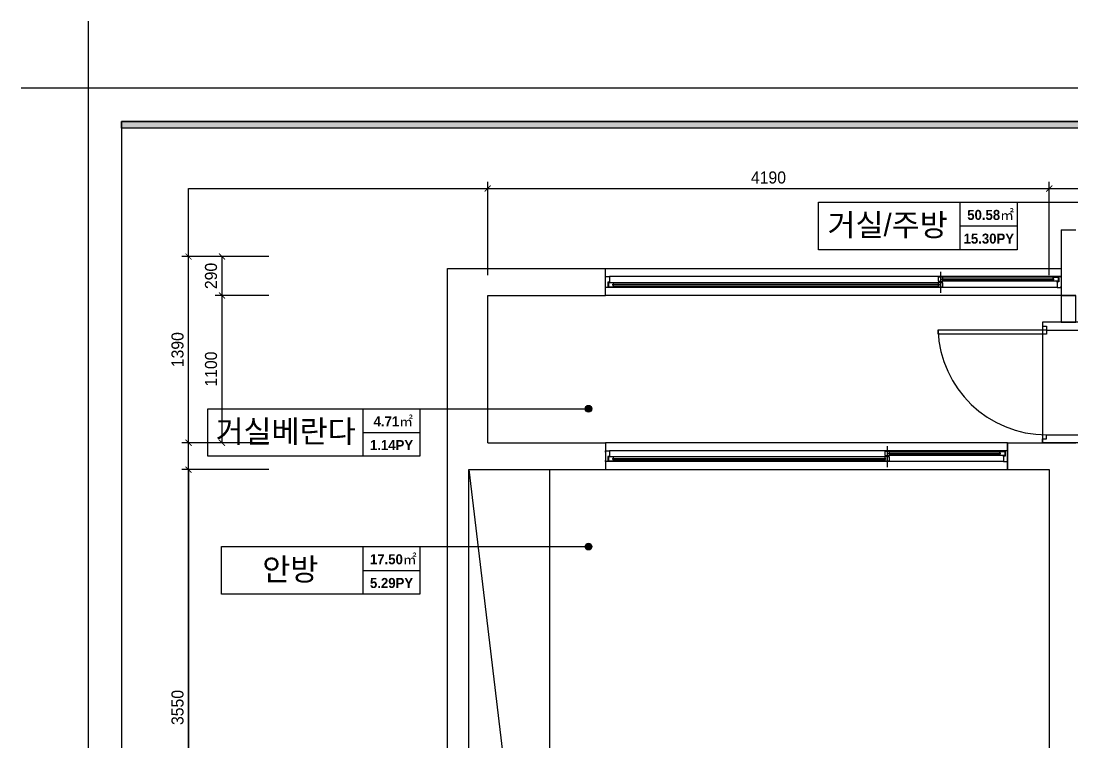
# Model space of a CAD drawing. Header units: millimetres. Extents: x -551172 to 232469, y -3435 to 261611.
# Drawn here: x 168489 to 176331, y 89173 to 94553 of the extents above; entities that cross this region are included whole.
import ezdxf
from ezdxf.enums import TextEntityAlignment as Align

# ---------------------------------------------------------------- set-up
doc = ezdxf.new("R2010")
doc.units = ezdxf.units.MM
doc.header["$LTSCALE"] = 10
doc.header["$PDMODE"] = 3
doc.layers.get('DEFPOINTS').update_dxf_attribs({"color": 248})
for name, color, linetype in [('0-ELC TEXT', 7, 'Continuous'), ('03-TEXT', 3, 'Continuous'), ('06-FUR', 6, 'Continuous'), ('07-DIM WAL', 5, 'Continuous'), ('F-SYM', 7, 'Continuous'), ('FORM(YOURNAME)-11', 1, 'Continuous'), ('도면층2', 2, 'Continuous'), ('도면층4', 4, 'Continuous'), ('도면층5', 5, 'Continuous')]:
    doc.layers.add(name, color=color, linetype=linetype)
doc.styles.add('YOURNAME', font='HY울릉도M.TTF')
doc.styles.add('넥슨고딕', font='NEXONLv1GothicBold.ttf')
doc.styles.add('코레일둥고', font='Korail_Round_Gothic_Medium.ttf')
doc.dimstyles.new('YOURNAME-50', dxfattribs={"dimscale": 50, "dimtxt": 1.8, "dimasz": 0.9, "dimexe": 1, "dimexo": 3, "dimgap": 0.7, "dimtad": 1, "dimdec": 0, "dimzin": 0, "dimdsep": 46, "dimtxsty": 'YOURNAME', "dimblk": 'ARCHTICK', "dimcen": 0, "dimclrd": 1, "dimclre": 1, "dimclrt": 7, "dimadec": 0, "dimazin": 0, "dimtfac": 1, "dimtdec": 0, "dimtix": 1, "dimtmove": 2, "dimatfit": 3, "dimldrblk": 'ARCHTICK', "dimfxl": 1, "dimtolj": 1, "dimtzin": 0, "dimarcsym": 0})

# ---------------------------------------------------------------- blocks, each defined once
blk = doc.blocks.new('FORM-PLAN')
at = {"layer": 'FORM(YOURNAME)-11'}
h = blk.add_hatch(color=256, dxfattribs=at)
h.dxf.hatch_style = 1
h.paths.add_polyline_path([(-71444, 55115), (10556, 55115), (10556, 54915), (-71444, 54915)])
h.paths.add_polyline_path([(-71444, -2085), (10556, -2085), (10556, -2285), (-71444, -2285)])
at = {"layer": 'DEFPOINTS', "color": 1}
blk.add_lwpolyline([(-72444, 58115), (-72444, 56115), (-74444, 56115)], dxfattribs=at)
at = {"layer": 'DEFPOINTS', "color": 158}
for points in [[(-71444, -2285), (10556, -2285), (10556, 55115), (-71444, 55115)], [(-69444, 53115), (-64, 53115), (-64, 1215), (-69444, 1215)]]:
    blk.add_lwpolyline(points, close=True, dxfattribs=at)
at = {"layer": 'FORM(YOURNAME)-11', "color": 250}
blk.add_lwpolyline([(-72444, -3285), (11556, -3285), (11556, 56115), (-72444, 56115)], close=True, dxfattribs=at)
at = {"layer": 'FORM(YOURNAME)-11'}
blk.add_lwpolyline([(-71444, 55115), (10556, 55115), (10556, 54915), (-71444, 54915)], close=True, dxfattribs=at)
at = {"layer": 'FORM(YOURNAME)-11', "color": 3, "style": 'YOURNAME'}
for tag, height, p in [('1', 450, (9905, 18188)), ('2', 450, (9905, 17544)), ('3', 450, (9905, 16257)), ('4', 450, (9905, 14326)), ('5', 515, (9905, 12009)), ('6', 515, (9905, 9757)), ('7', 515, (9905, 7504)), ('8', 515, (9905, 5252)), ('9', 515, (9905, 2999)), ('10', 515, (5655, 811)), ('11', 515, (9905, 747)), ('12', 515, (5655, -1441)), ('13', 515, (9905, -1441))]:
    blk.add_attdef(tag, text='', height=height, dxfattribs=at).set_placement(p, align=Align.MIDDLE_RIGHT)
blk = doc.blocks.new('_ArchTick')
at = {"color": 0, "linetype": 'ByBlock', "const_width": 0.15}
blk.add_lwpolyline([(-0.5, -0.5), (0.5, 0.5)], dxfattribs=at)
blk = doc.blocks.new('*D312')
at = {"layer": '07-DIM WAL', "color": 1, "lineweight": -2, "transparency": 16777216}
for p, q in [((171971.4, 92655.3), (171971.4, 93352.8)), ((176161.4, 92655.3), (176161.4, 93352.8)), ((171971.4, 93302.8), (176161.4, 93302.8))]:
    blk.add_line(p, q, dxfattribs=at)
at = {"layer": 'DEFPOINTS', "color": 0, "transparency": 16777216}
for p in [(176161.4, 93302.8), (171971.4, 92505.3), (176161.4, 92505.3)]:
    blk.add_point(p, dxfattribs=at)
at = {"layer": '07-DIM WAL', "color": 1, "lineweight": -2, "transparency": 16777216, "xscale": 45, "yscale": 45, "zscale": 45, "rotation": 180}
blk.add_blockref('_ArchTick', (171971.4, 93302.8), dxfattribs=at)
at = {"layer": '07-DIM WAL', "color": 1, "lineweight": -2, "transparency": 16777216, "xscale": 45, "yscale": 45, "zscale": 45}
blk.add_blockref('_ArchTick', (176161.4, 93302.8), dxfattribs=at)
at = {"layer": '07-DIM WAL', "color": 7, "transparency": 16777216, "insert": (174066.4, 93384.7), "char_height": 90, "attachment_point": 5, "style": 'YOURNAME'}
blk.add_mtext('\\A1;4190', dxfattribs=at)
blk = doc.blocks.new('*D315')
at = {"layer": '07-DIM WAL', "color": 1, "lineweight": -2, "transparency": 16777216}
for p, q in [((170338.9, 92795.3), (169688.9, 92795.3)), ((169738.9, 91405.3), (169738.9, 92795.3)), ((170338.9, 91405.3), (169688.9, 91405.3))]:
    blk.add_line(p, q, dxfattribs=at)
at = {"layer": 'DEFPOINTS', "color": 0, "transparency": 16777216}
for p in [(169738.9, 92795.3), (170488.9, 92795.3), (170488.9, 91405.3)]:
    blk.add_point(p, dxfattribs=at)
at = {"layer": '07-DIM WAL', "color": 1, "lineweight": -2, "transparency": 16777216, "xscale": 45, "yscale": 45, "zscale": 45}
for p, rotation in [((169738.9, 92795.3), 90), ((169738.9, 91405.3), 270)]:
    blk.add_blockref('_ArchTick', p, dxfattribs=dict(at, rotation=rotation))
at = {"layer": '07-DIM WAL', "color": 7, "transparency": 16777216, "insert": (169657, 92100.3), "char_height": 90, "attachment_point": 5, "rotation": 90, "style": 'YOURNAME'}
blk.add_mtext('\\A1;1390', dxfattribs=at)
blk = doc.blocks.new('*D316')
at = {"layer": '07-DIM WAL', "color": 1, "lineweight": -2, "transparency": 16777216}
for p, q in [((170338.9, 92505.3), (169938.9, 92505.3)), ((169988.9, 91405.3), (169988.9, 92505.3)), ((170338.9, 91405.3), (169938.9, 91405.3))]:
    blk.add_line(p, q, dxfattribs=at)
at = {"layer": 'DEFPOINTS', "color": 0, "transparency": 16777216}
for p in [(169988.9, 92505.3), (170488.9, 92505.3), (170488.9, 91405.3)]:
    blk.add_point(p, dxfattribs=at)
at = {"layer": '07-DIM WAL', "color": 1, "lineweight": -2, "transparency": 16777216, "xscale": 45, "yscale": 45, "zscale": 45}
for p, rotation in [((169988.9, 92505.3), 90), ((169988.9, 91405.3), 270)]:
    blk.add_blockref('_ArchTick', p, dxfattribs=dict(at, rotation=rotation))
at = {"layer": '07-DIM WAL', "color": 7, "transparency": 16777216, "insert": (169907.1, 91955.3), "char_height": 90, "attachment_point": 5, "rotation": 90, "style": 'YOURNAME'}
blk.add_mtext('\\A1;1100', dxfattribs=at)
blk = doc.blocks.new('*D317')
at = {"layer": '07-DIM WAL', "color": 1, "lineweight": -2, "transparency": 16777216}
for p, q in [((170338.9, 92795.3), (169938.9, 92795.3)), ((169988.9, 92505.3), (169988.9, 92795.3)), ((170338.9, 92505.3), (169938.9, 92505.3))]:
    blk.add_line(p, q, dxfattribs=at)
at = {"layer": 'DEFPOINTS', "color": 0, "transparency": 16777216}
for p in [(169988.9, 92795.3), (170488.9, 92795.3), (170488.9, 92505.3)]:
    blk.add_point(p, dxfattribs=at)
at = {"layer": '07-DIM WAL', "color": 1, "lineweight": -2, "transparency": 16777216, "xscale": 45, "yscale": 45, "zscale": 45}
for p, rotation in [((169988.9, 92795.3), 90), ((169988.9, 92505.3), 270)]:
    blk.add_blockref('_ArchTick', p, dxfattribs=dict(at, rotation=rotation))
at = {"layer": '07-DIM WAL', "color": 7, "transparency": 16777216, "insert": (169907, 92650.3), "char_height": 90, "attachment_point": 5, "rotation": 90, "style": 'YOURNAME'}
blk.add_mtext('\\A1;290', dxfattribs=at)
blk = doc.blocks.new('*D318')
at = {"layer": '07-DIM WAL', "color": 1, "lineweight": -2, "transparency": 16777216}
for p, q in [((170338.9, 91205.3), (169688.9, 91205.3)), ((169738.9, 91205.3), (169738.9, 87655.3)), ((170338.9, 87655.3), (169688.9, 87655.3))]:
    blk.add_line(p, q, dxfattribs=at)
at = {"layer": 'DEFPOINTS', "color": 0, "transparency": 16777216}
for p in [(170488.9, 91205.3), (169738.9, 87655.3), (170488.9, 87655.3)]:
    blk.add_point(p, dxfattribs=at)
at = {"layer": '07-DIM WAL', "color": 1, "lineweight": -2, "transparency": 16777216, "xscale": 45, "yscale": 45, "zscale": 45}
for p, rotation in [((169738.9, 91205.3), 90), ((169738.9, 87655.3), 270)]:
    blk.add_blockref('_ArchTick', p, dxfattribs=dict(at, rotation=rotation))
at = {"layer": '07-DIM WAL', "color": 7, "transparency": 16777216, "insert": (169657.1, 89430.3), "char_height": 90, "attachment_point": 5, "rotation": 90, "style": 'YOURNAME'}
blk.add_mtext('\\A1;3550', dxfattribs=at)

msp = doc.modelspace()

# ---------------------------------------------------------------- hatches: boundary and pattern name
at = {"layer": '0-ELC TEXT'}
h = msp.add_hatch(color=256, dxfattribs=at)
h.dxf.hatch_style = 1
edge = h.paths.add_edge_path()
edge.add_arc((172723.4, 91659.7), 25, 180, 540, ccw=False)
h = msp.add_hatch(color=256, dxfattribs=at)
h.dxf.hatch_style = 1
edge = h.paths.add_edge_path()
edge.add_arc((172723.4, 90630.5), 25, 180, 540, ccw=False)

# ---------------------------------------------------------------- linework, layer by layer
for p, q in [((175498.1, 92846.5), (175498.1, 93200.3)), ((175498.1, 93023.4), (175922.8, 93023.4)), ((171041, 91305.9), (171041, 91659.7)), ((171465.7, 91659.7), (172723.4, 91659.7)), ((171041, 91482.8), (171465.7, 91482.8)), ((171041, 90276.7), (171041, 90630.5)), ((171465.7, 90630.5), (172723.4, 90630.5)), ((171041, 90453.6), (171465.7, 90453.6))]:
    msp.add_line(p, q, dxfattribs=at)
for points in [[(174440.9, 93200.3), (175922.8, 93200.3), (175922.8, 92846.5), (174440.9, 92846.5)], [(169883.8, 91659.7), (171465.7, 91659.7), (171465.7, 91305.9), (169883.8, 91305.9)], [(169983.8, 90630.5), (171465.7, 90630.5), (171465.7, 90276.7), (169983.8, 90276.7)]]:
    msp.add_lwpolyline(points, close=True, dxfattribs=at)
msp.add_lwpolyline([(175922.8, 93200.3), (176855.8, 93200.3), (176855.8, 92553.9)], dxfattribs=at)
for centre in [(172723.4, 91659.7), (172723.4, 90630.5)]:
    msp.add_circle(centre, 25, dxfattribs=at)
at = {"layer": '06-FUR'}
msp.add_line((171831.4, 91205.3), (172431.4, 86155.3), dxfattribs=at)
msp.add_lwpolyline([(172431.4, 86155.3), (171831.4, 86155.3), (171831.4, 91205.3), (172431.4, 91205.3)], close=True, dxfattribs=at)
at = {"layer": '도면층2'}
for p, q in [((176251.4, 92995.3), (176361.4, 92995.3)), ((176251.4, 92995.3), (176251.4, 92505.3)), ((171671.4, 83325.3), (171671.4, 92705.3)), ((171671.4, 92705.3), (172851.4, 92705.3)), ((172851.4, 92505.3), (172851.4, 92705.3)), ((171971.4, 91405.3), (171971.4, 92505.3)), ((171971.4, 92505.3), (172851.4, 92505.3)), ((176250.6, 92505.3), (176361.4, 92505.3)), ((171971.4, 91405.3), (172851.4, 91405.3)), ((172851.4, 91405.3), (172851.4, 91205.3)), ((175851.4, 91405.3), (176361.4, 91405.3)), ((175851.4, 91405.3), (175851.4, 91205.3)), ((171831.4, 91205.3), (172851.4, 91205.3)), ((171831.4, 86155.3), (171831.4, 91205.3)), ((175851.4, 91205.3), (176161.4, 91205.3)), ((176161.4, 91205.3), (176161.4, 87655.3))]:
    msp.add_line(p, q, dxfattribs=at)
msp.add_lwpolyline([(176361.4, 92505.3), (176250.6, 92505.3), (176250.6, 92305.3), (176361.4, 92305.3)], close=True, dxfattribs=at)
at = {"layer": '도면층4'}
for p, q in [((176233.2, 92645.3), (172881.4, 92645.3)), ((175351.4, 92681.4), (175351.4, 92524.4)), ((176191.5, 92640.3), (175368.9, 92640.3)), ((176220.6, 92565.3), (172868.8, 92565.3)), ((175333.8, 92600), (172910.1, 92600)), ((175333.8, 92570), (172910.1, 92570)), ((176191.5, 92610.3), (175368.9, 92610.3)), ((176220.6, 92604.2), (176220.6, 92606.3)), ((176141.4, 92245.3), (175331.4, 92245.3)), ((175331.4, 92245.3), (175331.4, 92215.3)), ((176111.4, 92305.3), (176111.4, 91405.3)), ((176141.4, 92245.3), (176141.4, 92215.3)), ((176141.4, 92215.3), (175331.9, 92215.3)), ((174952.1, 91381.4), (174952.1, 91224.4)), ((175833.9, 91345.3), (172881.4, 91345.3)), ((174934.6, 91300), (172910.1, 91300)), ((175792.3, 91340.3), (174969.6, 91340.3)), ((175792.3, 91310.3), (174969.6, 91310.3)), ((175821.4, 91304.2), (175821.4, 91306.3)), ((175821.4, 91265.3), (172868.8, 91265.3)), ((174934.6, 91270), (172910.1, 91270))]:
    msp.add_line(p, q, dxfattribs=at)
for points in [[(172851.4, 92705.3), (176250.6, 92705.3), (176250.6, 92505.3), (172851.4, 92505.3)], [(175363.3, 92628.6), (175368.9, 92630.3), (175368.9, 92640.3), (175333.9, 92640.3), (175333.9, 92610.3), (175368.9, 92610.3), (175368.9, 92620.3), (175363.3, 92622.1)], [(176197.1, 92628.6), (176191.5, 92630.3), (176191.5, 92640.3), (176229.5, 92640.3), (176229.5, 92610.3), (176191.5, 92610.3), (176191.5, 92620.3), (176197.1, 92622.1)], [(172910.1, 92590), (172910.1, 92600), (172872.1, 92600), (172872.1, 92570), (172910.1, 92570), (172910.1, 92580), (172904.5, 92581.8), (172904.5, 92588.2)], [(172906.6, 92583), (175337.3, 92583), (175337.3, 92587), (172906.6, 92587)], [(175333.8, 92570), (175368.8, 92570), (175368.8, 92600), (175333.8, 92600), (175333.8, 92590), (175339.4, 92588.2), (175339.4, 92581.8), (175333.8, 92580)], [(175851.4, 91405.3), (172851.4, 91405.3), (172851.4, 91205.3), (175851.4, 91205.3)], [(172910.1, 91290), (172910.1, 91300), (172872.1, 91300), (172872.1, 91270), (172910.1, 91270), (172910.1, 91280), (172904.5, 91281.8), (172904.5, 91288.2)], [(174964.1, 91328.6), (174969.6, 91330.3), (174969.6, 91340.3), (174934.6, 91340.3), (174934.6, 91310.3), (174969.6, 91310.3), (174969.6, 91320.3), (174964.1, 91322.1)], [(174934.6, 91270), (174969.6, 91270), (174969.6, 91300), (174934.6, 91300), (174934.6, 91290), (174940.2, 91288.2), (174940.2, 91281.8), (174934.6, 91280)], [(175797.8, 91328.6), (175792.3, 91330.3), (175792.3, 91340.3), (175830.3, 91340.3), (175830.3, 91310.3), (175792.3, 91310.3), (175792.3, 91320.3), (175797.8, 91322.1)], [(172906.6, 91283), (174938.1, 91283), (174938.1, 91287), (172906.6, 91287)]]:
    msp.add_lwpolyline(points, close=True, dxfattribs=at)
for points in [[(172851.4, 92636.2), (172851.4, 92645.3), (172881.4, 92645.3), (172881.4, 92604.2), (172868.8, 92604.2), (172868.8, 92565.3), (172851.4, 92565.3), (172851.4, 92574.2)], [(175365.4, 92623.3), (176195, 92623.3), (176195, 92627.3), (175365.4, 92627.3), (175365.4, 92623.3), (175365.4, 92627.3)], [(175368.9, 92631.1), (175371.6, 92629.8), (175372.2, 92628.8), (175372.7, 92627.3)], [(175368.9, 92619.6), (175371.6, 92620.9), (175372.2, 92621.9), (175372.7, 92623.3)], [(176191.5, 92631.1), (176188.8, 92629.8), (176188.3, 92628.8), (176187.7, 92627.3)], [(176191.5, 92619.6), (176188.8, 92620.9), (176188.3, 92621.9), (176187.7, 92623.3)], [(176250.6, 92636.3), (176250.6, 92645.3), (176233.2, 92645.3), (176233.2, 92606.3), (176220.6, 92606.3), (176220.6, 92565.3), (176250.6, 92565.3), (176250.6, 92574.3)], [(172910.1, 92590.8), (172912.8, 92589.4), (172913.4, 92588.4), (172913.9, 92587)], [(172910.1, 92579.2), (172912.8, 92580.6), (172913.4, 92581.6), (172913.9, 92583)], [(175333.8, 92590.8), (175331.1, 92589.4), (175330.6, 92588.4), (175330, 92587)], [(175333.8, 92579.2), (175331.1, 92580.6), (175330.6, 92581.6), (175330, 92583)], [(176111.4, 92305.3), (176111.4, 92275.3), (176141.4, 92275.3), (176141.4, 92245.3), (176381.4, 92245.3), (176381.4, 92275.3), (176411.4, 92275.3), (176411.4, 92305.3), (176111.4, 92305.3)], [(176111.4, 91405.3), (176111.4, 91435.3), (176141.4, 91435.3), (176141.4, 91465.3), (176381.4, 91465.3), (176381.4, 91435.3), (176411.4, 91435.3), (176411.4, 91405.3), (176111.4, 91405.3)], [(172851.4, 91336.2), (172851.4, 91345.3), (172881.4, 91345.3), (172881.4, 91304.2), (172868.8, 91304.2), (172868.8, 91265.3), (172851.4, 91265.3), (172851.4, 91274.2)], [(172910.1, 91290.8), (172912.8, 91289.4), (172913.4, 91288.4), (172913.9, 91287)], [(174934.6, 91290.8), (174931.9, 91289.4), (174931.3, 91288.4), (174930.8, 91287)], [(174966.2, 91323.3), (175795.8, 91323.3), (175795.8, 91327.3), (174966.2, 91327.3), (174966.2, 91323.3), (174966.2, 91327.3)], [(174969.6, 91331.1), (174972.4, 91329.8), (174972.9, 91328.8), (174973.5, 91327.3)], [(174969.6, 91319.6), (174972.4, 91320.9), (174972.9, 91321.9), (174973.5, 91323.3)], [(175792.3, 91331.1), (175789.6, 91329.8), (175789, 91328.8), (175788.5, 91327.3)], [(175792.3, 91319.6), (175789.6, 91320.9), (175789, 91321.9), (175788.5, 91323.3)], [(175851.4, 91336.3), (175851.4, 91345.3), (175833.9, 91345.3), (175833.9, 91306.3), (175821.4, 91306.3), (175821.4, 91265.3), (175851.4, 91265.3), (175851.4, 91274.3)], [(172910.1, 91279.2), (172912.8, 91280.6), (172913.4, 91281.6), (172913.9, 91283)], [(174934.6, 91279.2), (174931.9, 91280.6), (174931.3, 91281.6), (174930.8, 91283)]]:
    msp.add_lwpolyline(points, dxfattribs=at)
at = {"layer": '도면층5'}
msp.add_arc((176141.4, 92275.3), 810, 182.12255, 270, dxfattribs=at)

# ---------------------------------------------------------------- block references
at = {"layer": 'F-SYM', "xscale": 0.2500000000000001, "yscale": 0.2500000000000001, "zscale": 0.2500000000000001}
msp.add_blockref('FORM-PLAN', (187099.9, 80024), dxfattribs=at)

# ---------------------------------------------------------------- texts
at = {"layer": '03-TEXT'}
for s, height, style, p in [('거실/주방', 166.67, '코레일둥고', (174955.6, 92948)), ('50.58㎡', 75, '넥슨고딕', (175723.8, 93068.5)), ('15.30PY', 75, '넥슨고딕', (175711, 92891.6)), ('4.71㎡', 75, '넥슨고딕', (171266.7, 91527.9)), ('거실베란다', 166.67, '코레일둥고', (170463.2, 91407.4)), ('1.14PY', 75, '넥슨고딕', (171253.9, 91351)), ('17.50㎡', 75, '넥슨고딕', (171266.7, 90498.7)), ('안방', 166.67, '코레일둥고', (170498.5, 90378.2)), ('5.29PY', 75, '넥슨고딕', (171253.9, 90321.8))]:
    msp.add_text(s, height=height, dxfattribs=dict(at, style=style)).set_placement(p, align=Align.CENTER)

# ---------------------------------------------------------------- dimensions: what is measured, and where the dimension line sits
at = {"layer": '07-DIM WAL'}
for base, p1, p2, angle, picture, middle in [((176161.4, 93302.8), (171971.4, 92505.3), (176161.4, 92505.3), 180, '*D312', (174066.4, 93384.7)), ((169738.9, 92795.3), (170488.9, 91405.3), (170488.9, 92795.3), 90, '*D315', (169657, 92100.3)), ((169988.9, 92795.3), (170488.9, 92505.3), (170488.9, 92795.3), 90, '*D317', (169907, 92650.3)), ((169988.9, 92505.3), (170488.9, 91405.3), (170488.9, 92505.3), 90, '*D316', (169907.1, 91955.3)), ((169738.9, 87655.3), (170488.9, 91205.3), (170488.9, 87655.3), 90, '*D318', (169657.1, 89430.3))]:
    dim = msp.add_linear_dim(base=base, p1=p1, p2=p2, angle=angle, dimstyle='YOURNAME-50', dxfattribs=at)
    dim.commit()
    dim.dimension.update_dxf_attribs({"geometry": picture, "text_midpoint": middle})

doc.saveas('drawing.dxf')
